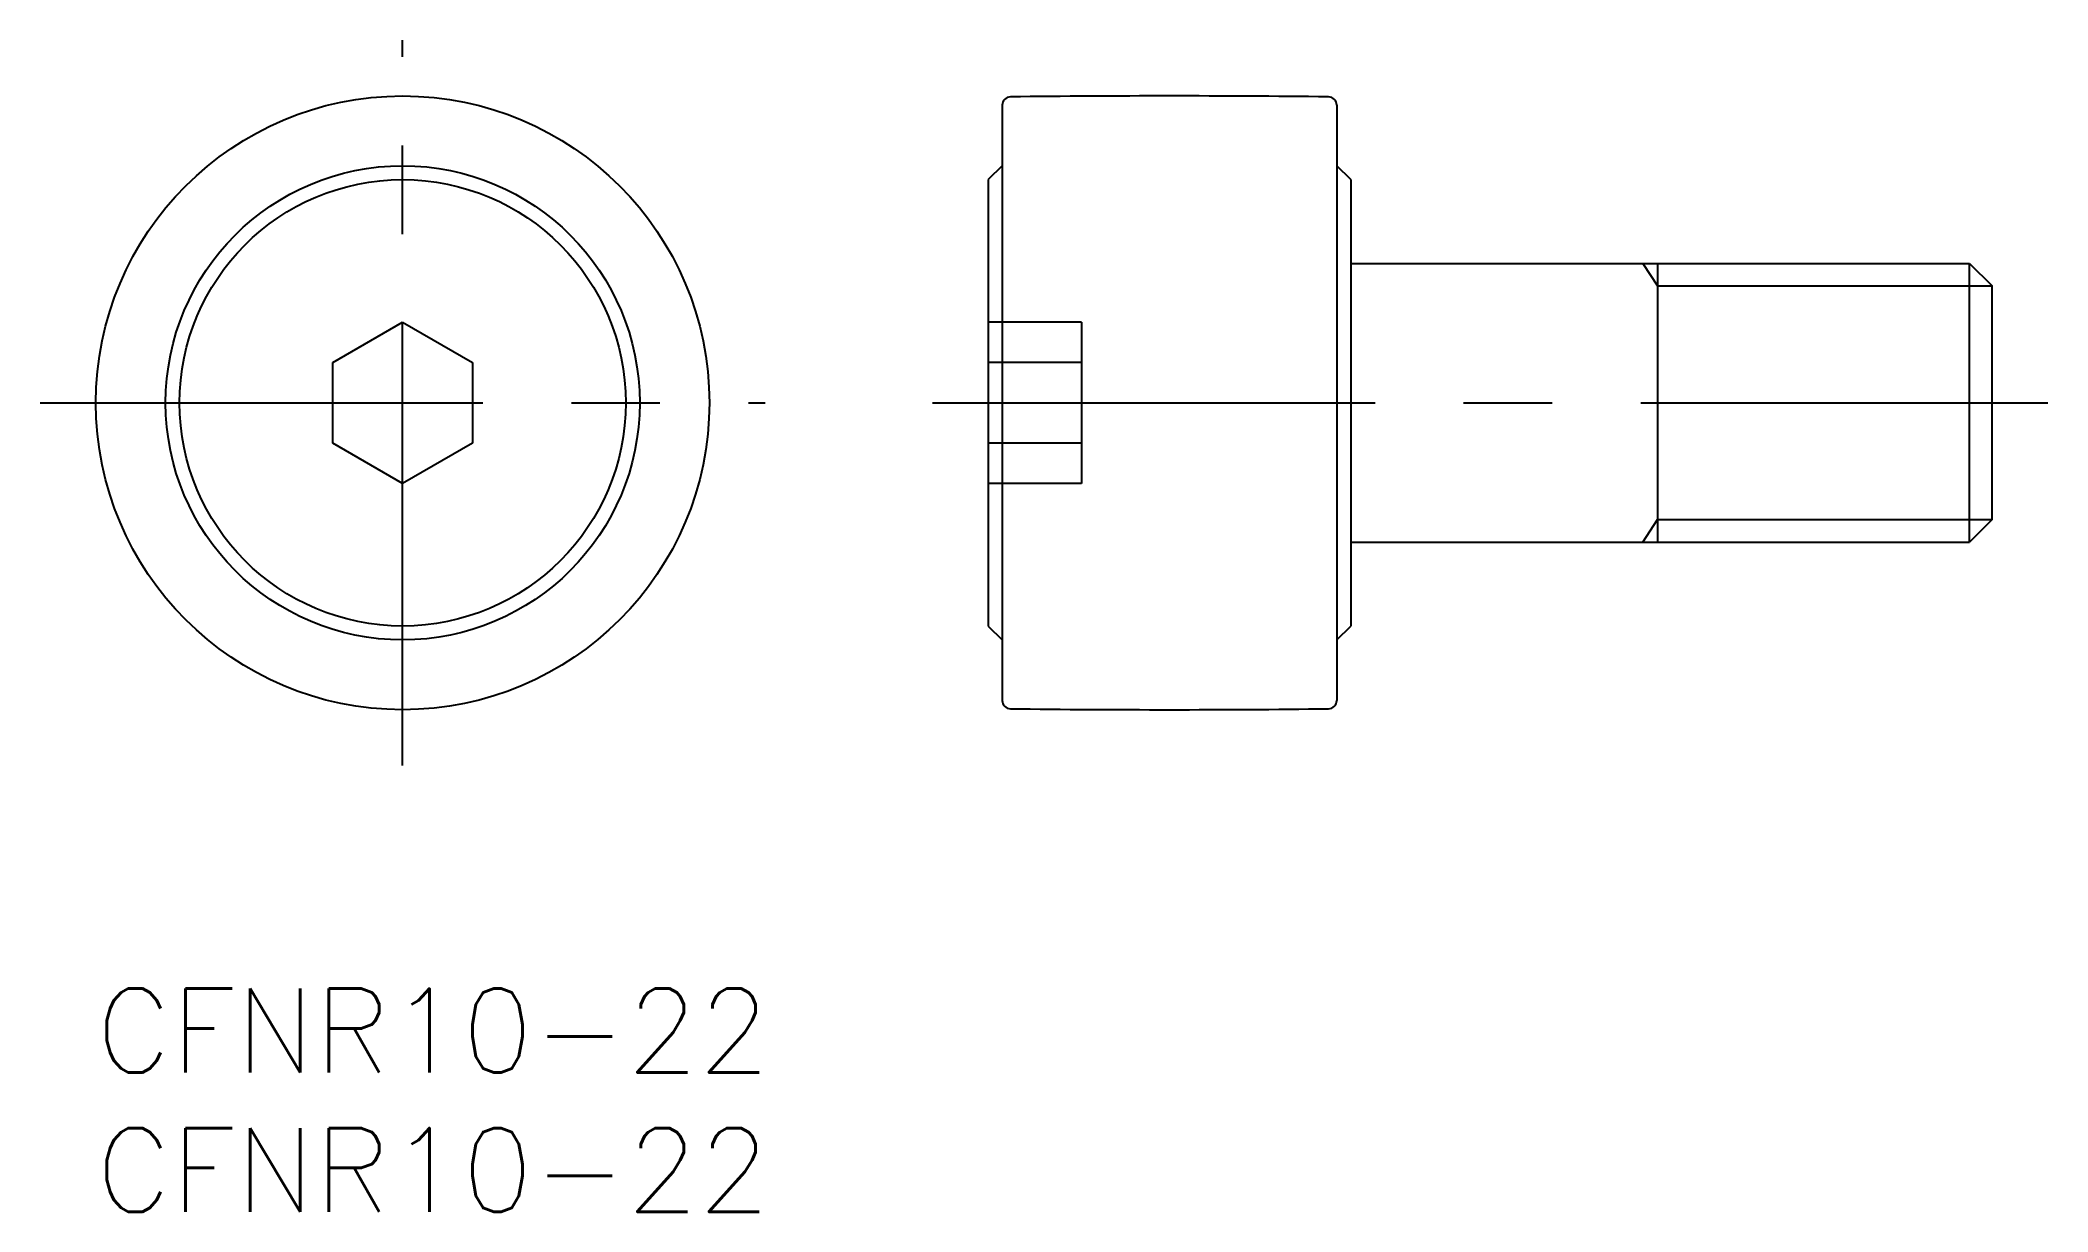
# Model space of a CAD drawing. Extents: x -2 to 70, y -8 to 34.
import ezdxf

# ---------------------------------------------------------------- set-up
doc = ezdxf.new("R2010")
doc.units = 0
doc.header["$LTSCALE"] = 0.5
doc.linetypes.add('CENTER', pattern=[50.8, 31.75, -6.35, 6.35, -6.35])
doc.linetypes.add('DASHED', pattern=[19.05, 12.7, -6.35])
for name, color, linetype in [('MSM_CENTER', 1, 'CENTER'), ('MSM_CONTINUOUS', 7, 'CONTINUOUS'), ('MSM_DASHED', 4, 'DASHED'), ('MSM_NARROW', 5, 'CONTINUOUS'), ('MSM_PART_NUMBER', 7, 'CONTINUOUS')]:
    doc.layers.add(name, color=color, linetype=linetype)
doc.styles.get("Standard").update_dxf_attribs({"font": 'txt.shx', "height": 3, "bigfont": 'bigfont.shx'})

# ---------------------------------------------------------------- blocks, each defined once
blk = doc.blocks.new('*U11')
at = {"layer": 'MSM_PART_NUMBER'}
blk.add_text('CFNR10-22', height=3, dxfattribs=at).set_placement((0, -3))
blk = doc.blocks.new('*U12')
at = {"layer": 'MSM_PART_NUMBER'}
blk.add_text('CFNR10-22', height=3, dxfattribs=at).set_placement((0, -8))

msp = doc.modelspace()

# ---------------------------------------------------------------- linework, layer by layer
at = {"layer": 'MSM_CENTER'}
for p, q in [((11, 8), (11, 34)), ((-2, 21), (24, 21)), ((30, 21), (70, 21))]:
    msp.add_line(p, q, dxfattribs=at)
at = {"layer": 'MSM_CONTINUOUS'}
for p, q in [((32.5, 31.667), (32.5, 10.333)), ((44.5, 31.667), (44.5, 10.333)), ((32.5, 29.5), (32, 29)), ((32, 29), (32, 13)), ((45, 29), (44.5, 29.5)), ((45, 29), (45, 13)), ((45, 26), (67.188, 26)), ((56, 26), (56, 16)), ((67.188, 16), (67.188, 26)), ((67.188, 26), (68, 25.188)), ((68, 16.812), (68, 25.188)), ((8.5, 22.443), (11, 23.887)), ((11, 23.887), (13.5, 22.443)), ((8.5, 19.557), (8.5, 22.443)), ((13.5, 22.443), (13.5, 19.557)), ((11, 18.113), (8.5, 19.557)), ((13.5, 19.557), (11, 18.113)), ((68, 16.812), (67.188, 16)), ((45, 16), (67.188, 16)), ((32, 13), (32.5, 12.5)), ((44.5, 12.5), (45, 13))]:
    msp.add_line(p, q, dxfattribs=at)
for radius in [11, 8.5, 8]:
    msp.add_circle((11, 21), radius, dxfattribs=at)
for centre, radius, start, end in [((32.8, 31.667), 0.3, 90.65358, 180), ((38.5, -468), 500, 89.34642, 90.65358), ((44.2, 31.667), 0.3, 0, 89.34788), ((32.8, 10.333), 0.3, 180, 269.34642), ((44.2, 10.333), 0.3, 270.65212, 0), ((38.5, 510), 500, 269.34642, 270.65358)]:
    msp.add_arc(centre, radius, start, end, dxfattribs=at)
at = {"layer": 'MSM_DASHED'}
for p, q in [((35.35, 23.887), (32, 23.887)), ((35.35, 23.887), (35.35, 18.113)), ((35.35, 22.443), (32, 22.443)), ((35.35, 19.557), (32, 19.557)), ((35.35, 18.113), (32, 18.113))]:
    msp.add_line(p, q, dxfattribs=at)
at = {"layer": 'MSM_NARROW'}
for p, q in [((55.48, 26), (56, 25.188)), ((56, 25.188), (68, 25.188)), ((55.48, 16), (56, 16.812)), ((56, 16.812), (68, 16.812))]:
    msp.add_line(p, q, dxfattribs=at)

# ---------------------------------------------------------------- block references
at = {"layer": 'MSM_CONTINUOUS'}
for name in ['*U11', '*U12']:
    msp.add_blockref(name, (0, 0), dxfattribs=at)

doc.saveas('drawing.dxf')
